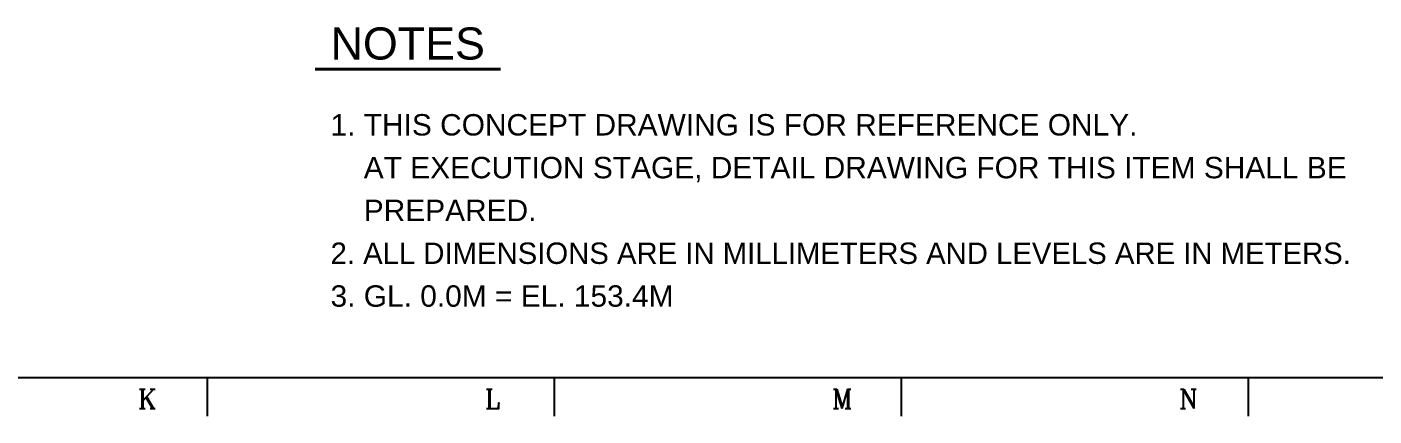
# Model space of a CAD drawing. Header units: millimetres. Extents: x 66027 to 360317, y -114806 to -64032.
# Drawn here: x 179668 to 194782, y -113869 to -109505 of the extents above; entities that cross this region are included whole.
import ezdxf
from ezdxf.enums import TextEntityAlignment as Align

# ---------------------------------------------------------------- set-up
doc = ezdxf.new("R2010")
doc.units = ezdxf.units.MM
doc.header["$LTSCALE"] = 140
for name, color, linetype in [('1', 7, 'Continuous'), ('C_BLOCK', 7, 'Continuous'), ('C_TEXT_01', 2, 'Continuous'), ('TAN-TIT', 30, 'Continuous')]:
    doc.layers.add(name, color=color, linetype=linetype)
doc.styles.add('Arial', font='arial.ttf')
doc.styles.add('COM', font='COMPLEX', dxfattribs={"height": 5})

# ---------------------------------------------------------------- blocks, each defined once
blk = doc.blocks.new('BORDER')
at = {"layer": 'TAN-TIT'}
for p, q in [((4977, 3520), (232823, 3520)), ((147741, 3520), (147741, 2078)), ((160720, 3520), (160720, 2078)), ((173699, 3520), (173699, 2078)), ((186677, 3520), (186677, 2078))]:
    blk.add_line(p, q, dxfattribs=at)
at = {"layer": 'TAN-TIT', "style": 'COM'}
for s, p in [('K', (145146, 2366)), ('L', (158124, 2366)), ('M', (171103, 2366)), ('N', (184082, 2366))]:
    blk.add_text(s, height=721, dxfattribs=at).set_placement(p)

msp = doc.modelspace()

# ---------------------------------------------------------------- linework, layer by layer
at = {"layer": 'C_BLOCK', "color": 1, "linetype": 'Continuous', "lineweight": 40}
msp.add_line((182900.2, -109978.8), (184981.2, -109978.8), dxfattribs=at)

# ---------------------------------------------------------------- block references
at = {"layer": '1', "xscale": 0.3, "yscale": 0.3, "zscale": 0.3}
msp.add_blockref('BORDER', (137367.4, -114492.2), dxfattribs=at)

# ---------------------------------------------------------------- texts
at = {"layer": 'C_BLOCK', "color": 3, "ltscale": 10, "style": 'Arial'}
msp.add_text('NOTES', height=360, dxfattribs=at).set_placement((183940.7, -109978.8), align=Align.BOTTOM_CENTER)
at = {"layer": 'C_TEXT_01', "style": 'Arial'}
for s, p in [('1. THIS CONCEPT DRAWING IS FOR REFERENCE ONLY.', (183074.5, -110602.8)), ('    AT EXECUTION STAGE, DETAIL DRAWING FOR THIS ITEM SHALL BE', (183074.5, -111082.8)), ('    PREPARED.', (183074.5, -111562.8)), ('3. GL. 0.0M = EL. 153.4M', (183074.5, -112522.8))]:
    msp.add_text(s, height=240, dxfattribs=at).set_placement(p, align=Align.MIDDLE_LEFT)
at = {"layer": 'C_TEXT_01', "style": 'Arial', "width": 0.98}
msp.add_text('2. ALL DIMENSIONS ARE IN MILLIMETERS AND LEVELS ARE IN METERS.', height=240, dxfattribs=at).set_placement((183074.5, -112042.8), align=Align.MIDDLE_LEFT)

doc.saveas('drawing.dxf')
